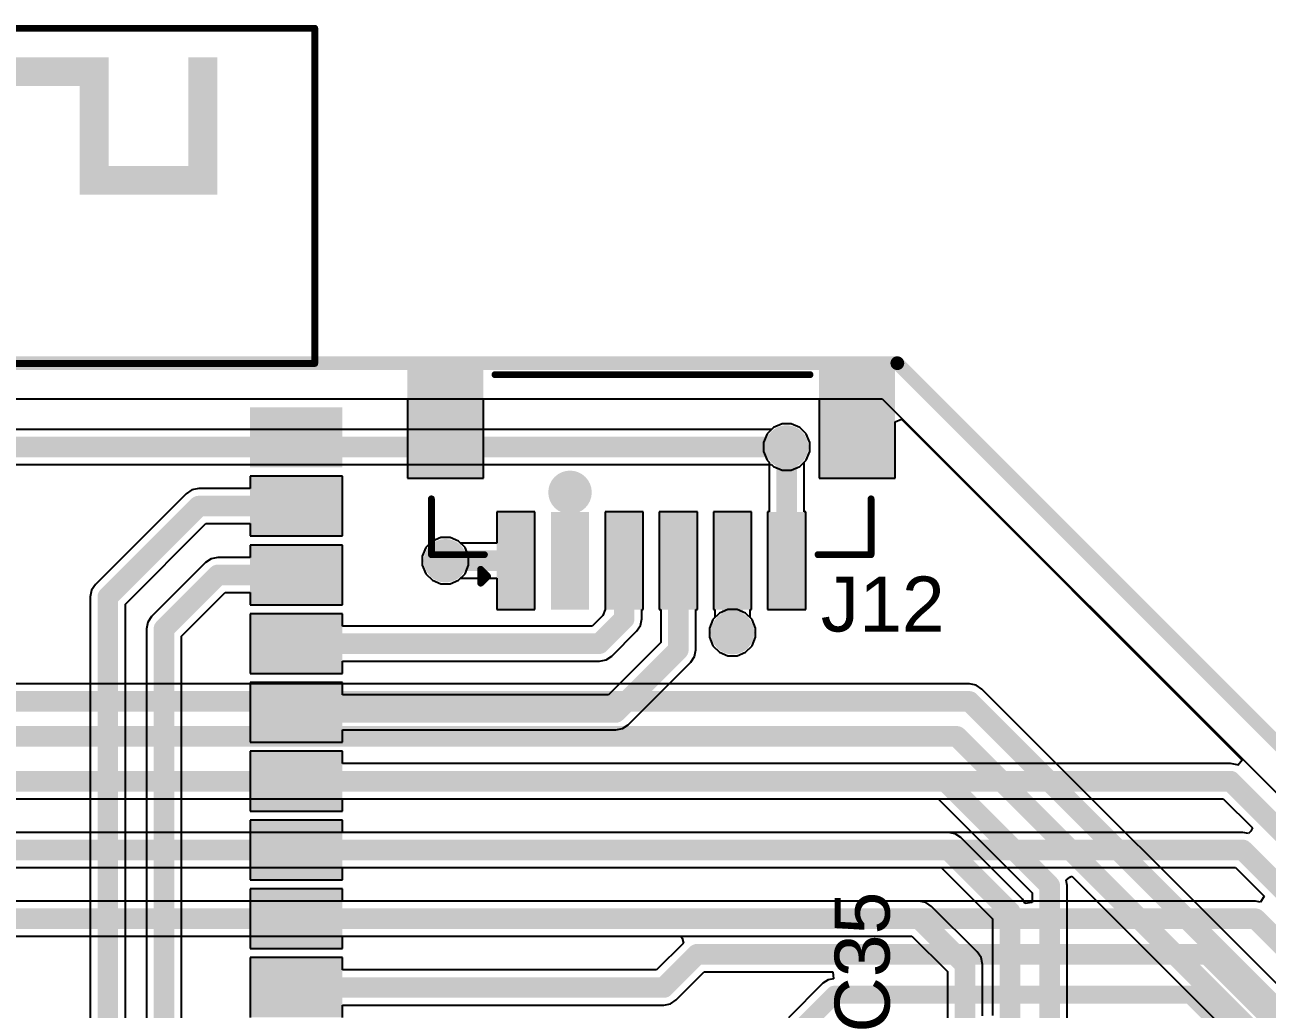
# Model space of a CAD drawing. Header units: millimetres. Extents: x -0.27 to 3.94, y -1.19 to 3.
# Drawn here: x 2.122 to 3.025, y 2.286 to 3.002 of the extents above; entities that cross this region are included whole.
import ezdxf

# ---------------------------------------------------------------- set-up
doc = ezdxf.new("R2010")
doc.units = ezdxf.units.MM
doc.header["$MEASUREMENT"] = 0
for name, color, linetype in [('BottomLayer', 5, 'Continuous'), ('BottomSolder', 6, 'Continuous'), ('Mechanical2', 216, 'Continuous'), ('TopLayer', 1, 'Continuous'), ('TopOverlay', 2, 'Continuous'), ('TopPaste', 8, 'Continuous'), ('TopSolder', 216, 'Continuous'), ('ViaHoleLayer', 16, 'Continuous')]:
    doc.layers.add(name, color=color, linetype=linetype)
doc.styles.add('Arial', font='', dxfattribs={"height": 0.2})
doc.styles.get('Arial').set_extended_font_data('Arial')

# ---------------------------------------------------------------- blocks, each defined once
blk = doc.blocks.new('41_SMD_M______16')
at = {"layer": 'TopLayer'}
for points in [[(0.31496, 0.36732), (0.37402, 0.36732), (0.37402, 0.33189), (0.31496, 0.33189)], [(0.31496, 0.31732), (0.37402, 0.31732), (0.37402, 0.28189), (0.31496, 0.28189)], [(0.31496, 0.26732), (0.37402, 0.26732), (0.37402, 0.23189), (0.31496, 0.23189)], [(0.31496, 0.21732), (0.37402, 0.21732), (0.37402, 0.18189), (0.31496, 0.18189)], [(0.31496, 0.16732), (0.37402, 0.16732), (0.37402, 0.13189), (0.31496, 0.13189)], [(0.31496, 0.11732), (0.37402, 0.11732), (0.37402, 0.08189), (0.31496, 0.08189)], [(0.31496, 0.06732), (0.37402, 0.06732), (0.37402, 0.03189), (0.31496, 0.03189)], [(0.31496, 0.01732), (0.37402, 0.01732), (0.37402, -0.01811), (0.31496, -0.01811)], [(0.31496, -0.03268), (0.37402, -0.03268), (0.37402, -0.06811), (0.31496, -0.06811)]]:
    blk.add_hatch(color=1, dxfattribs=at).paths.add_polyline_path(points)
at = {"layer": 'TopOverlay'}
for points in [[(0.108, 0.605), (0.208, 0.605), (0.208, 0.626), (0.108, 0.626)], [(0.208, 0.526), (0.208, 0.626), (0.187, 0.626), (0.187, 0.526)], [(0.287, 0.526), (0.287, 0.626), (0.266, 0.626), (0.266, 0.526)], [(0.187, 0.526), (0.287, 0.526), (0.287, 0.547), (0.187, 0.547)]]:
    blk.add_hatch(color=2, dxfattribs=at).paths.add_polyline_path(points)
at = {"layer": 'TopPaste'}
for points in [[(0.31496, 0.36732), (0.37402, 0.36732), (0.37402, 0.33189), (0.31496, 0.33189)], [(0.31496, 0.31732), (0.37402, 0.31732), (0.37402, 0.28189), (0.31496, 0.28189)], [(0.31496, 0.26732), (0.37402, 0.26732), (0.37402, 0.23189), (0.31496, 0.23189)], [(0.31496, 0.21732), (0.37402, 0.21732), (0.37402, 0.18189), (0.31496, 0.18189)], [(0.31496, 0.16732), (0.37402, 0.16732), (0.37402, 0.13189), (0.31496, 0.13189)], [(0.31496, 0.11732), (0.37402, 0.11732), (0.37402, 0.08189), (0.31496, 0.08189)], [(0.31496, 0.06732), (0.37402, 0.06732), (0.37402, 0.03189), (0.31496, 0.03189)], [(0.31496, 0.01732), (0.37402, 0.01732), (0.37402, -0.01811), (0.31496, -0.01811)], [(0.31496, -0.03268), (0.37402, -0.03268), (0.37402, -0.06811), (0.31496, -0.06811)]]:
    blk.add_hatch(color=8, dxfattribs=at).paths.add_polyline_path(points)
at = {"layer": 'TopSolder'}
for points in [[(0.31096, 0.37132), (0.37802, 0.37132), (0.37802, 0.32789), (0.31096, 0.32789)], [(0.31096, 0.32132), (0.37802, 0.32132), (0.37802, 0.27789), (0.31096, 0.27789)], [(0.31096, 0.27132), (0.37802, 0.27132), (0.37802, 0.22789), (0.31096, 0.22789)], [(0.31096, 0.22132), (0.37802, 0.22132), (0.37802, 0.17789), (0.31096, 0.17789)], [(0.31096, 0.17132), (0.37802, 0.17132), (0.37802, 0.12789), (0.31096, 0.12789)], [(0.31096, 0.12132), (0.37802, 0.12132), (0.37802, 0.07789), (0.31096, 0.07789)], [(0.31096, 0.07132), (0.37802, 0.07132), (0.37802, 0.02789), (0.31096, 0.02789)], [(0.31096, 0.02132), (0.37802, 0.02132), (0.37802, -0.02211), (0.31096, -0.02211)], [(0.31096, -0.02868), (0.37802, -0.02868), (0.37802, -0.07211), (0.31096, -0.07211)]]:
    blk.add_hatch(color=216, dxfattribs=at).paths.add_polyline_path(points)
at = {"layer": 'TopOverlay', "const_width": 0.005}
for points in [[(-0.35809, 0.64701), (0.35791, 0.64701)], [(0.35791, 0.40331), (0.35791, 0.64701)], [(-0.35809, 0.40331), (0.35771, 0.40331)]]:
    blk.add_lwpolyline(points, dxfattribs=at)
at = {"layer": 'TopOverlay', "const_width": 0.0025}
for points in [[(0.35666, 0.64701, 1), (0.35916, 0.64701, 1)], [(0.35666, 0.64701, 1), (0.35916, 0.64701, 1)], [(0.35646, 0.40331, 1), (0.35896, 0.40331, 1)], [(0.35666, 0.40331, 1), (0.35916, 0.40331, 1)]]:
    blk.add_lwpolyline(points, format="xyb", close=True, dxfattribs=at)
blk = doc.blocks.new('V________T______135')
at = {"layer": 'TopLayer'}
for points in [[(-0.17323, 0.08514), (-0.12598, 0.08514), (-0.12598, 0.01427), (-0.17323, 0.01427)], [(0.12598, 0.08514), (0.17323, 0.08514), (0.17323, 0.01427), (0.12598, 0.01427)], [(-0.10827, -0.01821), (-0.08858, -0.01821), (-0.08858, -0.0812), (-0.10827, -0.0812)], [(-0.0689, -0.01821), (-0.04921, -0.01821), (-0.04921, -0.0812), (-0.0689, -0.0812)], [(-0.02953, -0.01821), (-0.00984, -0.01821), (-0.00984, -0.0812), (-0.02953, -0.0812)], [(0.00984, -0.01821), (0.02953, -0.01821), (0.02953, -0.0812), (0.00984, -0.0812)], [(0.04921, -0.01821), (0.0689, -0.01821), (0.0689, -0.0812), (0.04921, -0.0812)], [(0.08858, -0.01821), (0.10827, -0.01821), (0.10827, -0.0812), (0.08858, -0.0812)]]:
    blk.add_hatch(color=1, dxfattribs=at).paths.add_polyline_path(points)
at = {"layer": 'TopPaste'}
for points in [[(-0.17323, 0.08514), (-0.12598, 0.08514), (-0.12598, 0.01427), (-0.17323, 0.01427)], [(0.12598, 0.08514), (0.17323, 0.08514), (0.17323, 0.01427), (0.12598, 0.01427)], [(-0.10827, -0.01821), (-0.08858, -0.01821), (-0.08858, -0.0812), (-0.10827, -0.0812)], [(-0.0689, -0.01821), (-0.04921, -0.01821), (-0.04921, -0.0812), (-0.0689, -0.0812)], [(-0.02953, -0.01821), (-0.00984, -0.01821), (-0.00984, -0.0812), (-0.02953, -0.0812)], [(0.00984, -0.01821), (0.02953, -0.01821), (0.02953, -0.0812), (0.00984, -0.0812)], [(0.04921, -0.01821), (0.0689, -0.01821), (0.0689, -0.0812), (0.04921, -0.0812)], [(0.08858, -0.01821), (0.10827, -0.01821), (0.10827, -0.0812), (0.08858, -0.0812)]]:
    blk.add_hatch(color=8, dxfattribs=at).paths.add_polyline_path(points)
at = {"layer": 'TopSolder'}
for points in [[(-0.17723, 0.08914), (-0.12198, 0.08914), (-0.12198, 0.01027), (-0.17723, 0.01027)], [(0.12198, 0.08914), (0.17723, 0.08914), (0.17723, 0.01027), (0.12198, 0.01027)], [(-0.11227, -0.01421), (-0.08458, -0.01421), (-0.08458, -0.0852), (-0.11227, -0.0852)], [(-0.0729, -0.01421), (-0.04521, -0.01421), (-0.04521, -0.0852), (-0.0729, -0.0852)], [(-0.03353, -0.01421), (-0.00584, -0.01421), (-0.00584, -0.0852), (-0.03353, -0.0852)], [(0.00584, -0.01421), (0.03353, -0.01421), (0.03353, -0.0852), (0.00584, -0.0852)], [(0.04521, -0.01421), (0.0729, -0.01421), (0.0729, -0.0852), (0.04521, -0.0852)], [(0.08458, -0.01421), (0.11227, -0.01421), (0.11227, -0.0852), (0.08458, -0.0852)]]:
    blk.add_hatch(color=216, dxfattribs=at).paths.add_polyline_path(points)
at = {"layer": 'TopOverlay', "const_width": 0.005}
for points in [[(-0.11356, 0.08556), (0.11544, 0.08556)], [(-0.15981, -0.04528), (-0.15981, -0.00474)], [(0.15981, -0.04528), (0.15981, -0.00474)], [(-0.15981, -0.04528), (-0.12128, -0.04528)], [(0.12128, -0.04528), (0.15981, -0.04528)], [(-0.124, -0.056), (-0.119, -0.061)], [(-0.124, -0.066), (-0.124, -0.056)], [(-0.124, -0.066), (-0.119, -0.061)]]:
    blk.add_lwpolyline(points, dxfattribs=at)
at = {"layer": 'TopOverlay', "const_width": 0.0025}
for points in [[(-0.11481, 0.08556, 1), (-0.11231, 0.08556, 1)], [(0.11419, 0.08556, 1), (0.11669, 0.08556, 1)], [(-0.16106, -0.00474, 1), (-0.15856, -0.00474, 1)], [(0.15856, -0.00474, 1), (0.16106, -0.00474, 1)], [(-0.16106, -0.04528, 1), (-0.15856, -0.04528, 1)], [(-0.16106, -0.04528, 1), (-0.15856, -0.04528, 1)], [(-0.12253, -0.04528, 1), (-0.12003, -0.04528, 1)], [(0.12003, -0.04528, 1), (0.12253, -0.04528, 1)], [(0.15856, -0.04528, 1), (0.16106, -0.04528, 1)], [(0.15856, -0.04528, 1), (0.16106, -0.04528, 1)], [(-0.12525, -0.056, 1), (-0.12275, -0.056, 1)], [(-0.12525, -0.056, 1), (-0.12275, -0.056, 1)], [(-0.12025, -0.061, 1), (-0.11775, -0.061, 1)], [(-0.12025, -0.061, 1), (-0.11775, -0.061, 1)], [(-0.12525, -0.066, 1), (-0.12275, -0.066, 1)], [(-0.12525, -0.066, 1), (-0.12275, -0.066, 1)]]:
    blk.add_lwpolyline(points, format="xyb", close=True, dxfattribs=at)

msp = doc.modelspace()

# ---------------------------------------------------------------- hatches: boundary and pattern name
at = {"layer": 'BottomLayer'}
h = msp.add_hatch(color=5, dxfattribs=at)
edge = h.paths.add_edge_path()
edge.add_arc((2.67543, 2.695), 0.01181, 0, 360)
h = msp.add_hatch(color=5, dxfattribs=at)
edge = h.paths.add_edge_path()
edge.add_arc((2.51795, 2.662), 0.01181, 0, 360)
h = msp.add_hatch(color=5, dxfattribs=at)
edge = h.paths.add_edge_path()
edge.add_arc((2.42739, 2.6123), 0.01181, 0, 360)
h = msp.add_hatch(color=5, dxfattribs=at)
edge = h.paths.add_edge_path()
edge.add_arc((2.63606, 2.56), 0.01181, 0, 360)
at = {"layer": 'BottomSolder'}
h = msp.add_hatch(color=6, dxfattribs=at)
edge = h.paths.add_edge_path()
edge.add_arc((2.67543, 2.695), 0.01581, 0, 360)
h = msp.add_hatch(color=6, dxfattribs=at)
edge = h.paths.add_edge_path()
edge.add_arc((2.51795, 2.662), 0.01581, 0, 360)
h = msp.add_hatch(color=6, dxfattribs=at)
edge = h.paths.add_edge_path()
edge.add_arc((2.42739, 2.6123), 0.01581, 0, 360)
h = msp.add_hatch(color=6, dxfattribs=at)
edge = h.paths.add_edge_path()
edge.add_arc((2.63606, 2.56), 0.01581, 0, 360)
at = {"layer": 'TopLayer'}
h = msp.add_hatch(color=1, dxfattribs=at)
edge = h.paths.add_edge_path()
edge.add_arc((2.67543, 2.695), 0.01181, 0, 360)
h = msp.add_hatch(color=1, dxfattribs=at)
edge = h.paths.add_edge_path()
edge.add_arc((2.51795, 2.662), 0.01181, 0, 360)
h = msp.add_hatch(color=1, dxfattribs=at)
edge = h.paths.add_edge_path()
edge.add_arc((2.42739, 2.6123), 0.01181, 0, 360)
h = msp.add_hatch(color=1, dxfattribs=at)
edge = h.paths.add_edge_path()
edge.add_arc((2.63606, 2.56), 0.01181, 0, 360)
at = {"layer": 'TopSolder'}
h = msp.add_hatch(color=216, dxfattribs=at)
edge = h.paths.add_edge_path()
edge.add_arc((2.67543, 2.695), 0.01581, 0, 360)
h = msp.add_hatch(color=216, dxfattribs=at)
edge = h.paths.add_edge_path()
edge.add_arc((2.51795, 2.662), 0.01581, 0, 360)
h = msp.add_hatch(color=216, dxfattribs=at)
edge = h.paths.add_edge_path()
edge.add_arc((2.42739, 2.6123), 0.01581, 0, 360)
h = msp.add_hatch(color=216, dxfattribs=at)
edge = h.paths.add_edge_path()
edge.add_arc((2.63606, 2.56), 0.01581, 0, 360)
at = {"layer": 'ViaHoleLayer'}
h = msp.add_hatch(color=16, dxfattribs=at)
edge = h.paths.add_edge_path()
edge.add_arc((2.67543, 2.695), 0.00591, 0, 360)
h = msp.add_hatch(color=16, dxfattribs=at)
edge = h.paths.add_edge_path()
edge.add_arc((2.51795, 2.662), 0.00591, 0, 360)
h = msp.add_hatch(color=16, dxfattribs=at)
edge = h.paths.add_edge_path()
edge.add_arc((2.42739, 2.6123), 0.00591, 0, 360)
h = msp.add_hatch(color=16, dxfattribs=at)
edge = h.paths.add_edge_path()
edge.add_arc((2.63606, 2.56), 0.00591, 0, 360)

# ---------------------------------------------------------------- linework, layer by layer
at = {"layer": 'BottomLayer'}
for p, q in [((1.195, 2.73), (2.745, 2.73)), ((2.745, 2.73), (3.12704, 2.34796)), ((2.67208, 2.71181), (2.6659, 2.70925)), ((2.67877, 2.71181), (2.67208, 2.71181)), ((2.68495, 2.70925), (2.67877, 2.71181)), ((2.6644, 2.70774), (1.78003, 2.70774)), ((2.6659, 2.70925), (2.6644, 2.70774)), ((2.68968, 2.70452), (2.68495, 2.70925)), ((2.69224, 2.69834), (2.68968, 2.70452)), ((2.68968, 2.68548), (2.69224, 2.69166)), ((2.69224, 2.69166), (2.69224, 2.69834)), ((2.68495, 2.68075), (2.68968, 2.68548)), ((1.78003, 2.68226), (2.6644, 2.68226)), ((2.6644, 2.68226), (2.6659, 2.68075)), ((2.6659, 2.68075), (2.67208, 2.67819)), ((2.67208, 2.67819), (2.67877, 2.67819)), ((2.67877, 2.67819), (2.68495, 2.68075)), ((2.42405, 2.62911), (2.41787, 2.62655)), ((2.43074, 2.62911), (2.42405, 2.62911)), ((2.43692, 2.62655), (2.43074, 2.62911)), ((2.41314, 2.62182), (2.41058, 2.61564)), ((2.41787, 2.62655), (2.41314, 2.62182)), ((2.44165, 2.62182), (2.43692, 2.62655)), ((2.44421, 2.61564), (2.44165, 2.62182)), ((2.41058, 2.61564), (2.41058, 2.60895)), ((2.44421, 2.60895), (2.44421, 2.61564)), ((2.41058, 2.60895), (2.41314, 2.60277)), ((2.41314, 2.60277), (2.41787, 2.59804)), ((2.43692, 2.59804), (2.44165, 2.60277)), ((2.44165, 2.60277), (2.44421, 2.60895)), ((2.41787, 2.59804), (2.42405, 2.59548)), ((2.42405, 2.59548), (2.43074, 2.59548)), ((2.43074, 2.59548), (2.43692, 2.59804)), ((2.62653, 2.57425), (2.6218, 2.56952)), ((2.63271, 2.57681), (2.62653, 2.57425)), ((2.6394, 2.57681), (2.63271, 2.57681)), ((2.64558, 2.57425), (2.6394, 2.57681)), ((2.65031, 2.56952), (2.64558, 2.57425)), ((2.6218, 2.56952), (2.61924, 2.56334)), ((2.65287, 2.56334), (2.65031, 2.56952)), ((2.61924, 2.56334), (2.61924, 2.55666)), ((2.61924, 2.55666), (2.6218, 2.55048)), ((2.65031, 2.55048), (2.65287, 2.55666)), ((2.65287, 2.55666), (2.65287, 2.56334)), ((2.6218, 2.55048), (2.62653, 2.54575)), ((2.64558, 2.54575), (2.65031, 2.55048)), ((2.62653, 2.54575), (2.63271, 2.54319)), ((2.63271, 2.54319), (2.6394, 2.54319)), ((2.6394, 2.54319), (2.64558, 2.54575)), ((2.80826, 2.52275), (1.668, 2.52275)), ((2.81314, 2.52177), (2.80826, 2.52275)), ((2.81727, 2.51901), (2.81314, 2.52177)), ((3.4279, 1.90839), (2.81727, 2.51901)), ((1.71103, 2.43926), (2.78548, 2.43926)), ((2.78548, 2.43926), (2.85392, 2.37082)), ((2.793, 2.41475), (1.71103, 2.41475)), ((2.79788, 2.41377), (2.793, 2.41475)), ((2.80201, 2.41101), (2.79788, 2.41377)), ((2.8468, 2.36623), (2.80201, 2.41101)), ((1.71103, 2.38926), (2.78772, 2.38926)), ((2.78772, 2.38926), (2.82504, 2.35194)), ((2.87863, 2.38003), (2.88135, 2.38233)), ((2.87941, 2.3761), (2.87863, 2.38003)), ((2.87941, 2.2599), (2.87941, 2.3761)), ((2.88135, 2.38233), (2.88275, 2.38298)), ((2.88275, 2.38298), (3.37626, 1.88947)), ((2.84892, 2.36305), (2.8468, 2.36623)), ((2.85392, 2.37082), (2.85392, 2.36388)), ((2.77183, 2.36475), (1.71103, 2.36475)), ((2.77671, 2.36377), (2.77183, 2.36475)), ((2.78085, 2.36101), (2.77671, 2.36377)), ((2.81401, 2.32785), (2.78085, 2.36101)), ((2.8538, 2.36384), (2.84892, 2.36305)), ((2.85392, 2.36388), (2.8538, 2.36384)), ((2.82504, 2.35194), (2.82504, 2.28165)), ((1.71103, 2.33926), (2.76656, 2.33926)), ((2.76656, 2.33926), (2.79226, 2.31355)), ((2.81678, 2.32371), (2.81401, 2.32785)), ((2.81775, 2.31883), (2.81678, 2.32371)), ((2.79226, 2.31355), (2.79226, 2.216)), ((2.81775, 2.28134), (2.81775, 2.31883))]:
    msp.add_line(p, q, dxfattribs=at)
at = {"layer": 'BottomLayer', "const_width": 0.015}
for points in [[(1.769, 2.695), (2.67543, 2.695)], [(1.668, 2.51), (2.80826, 2.51)], [(2.80826, 2.51), (3.41888, 1.89938)], [(1.68574, 2.48455), (2.7992, 2.48455)], [(2.7992, 2.48455), (3.389, 1.89475)], [(1.7, 2.452), (2.79076, 2.452)], [(2.79076, 2.452), (2.86666, 2.3761)], [(1.7, 2.402), (2.793, 2.402)], [(2.793, 2.402), (2.83778, 2.35722)], [(2.86666, 2.25538), (2.86666, 2.3761)], [(1.7, 2.352), (2.77183, 2.352)], [(2.77183, 2.352), (2.805, 2.31883)], [(2.83778, 2.27), (2.83778, 2.35722)], [(2.805, 2.216), (2.805, 2.31883)]]:
    msp.add_lwpolyline(points, dxfattribs=at)
at = {"layer": 'BottomLayer', "const_width": 0.0075}
for points in [[(2.67168, 2.695, 1), (2.67918, 2.695, 1)], [(2.80451, 2.51, 1), (2.81201, 2.51, 1)], [(2.80451, 2.51, 1), (2.81201, 2.51, 1)], [(2.79545, 2.48455, 1), (2.80295, 2.48455, 1)], [(2.79545, 2.48455, 1), (2.80295, 2.48455, 1)], [(2.78701, 2.452, 1), (2.79451, 2.452, 1)], [(2.78701, 2.452, 1), (2.79451, 2.452, 1)], [(2.78925, 2.402, 1), (2.79675, 2.402, 1)], [(2.78925, 2.402, 1), (2.79675, 2.402, 1)], [(2.86291, 2.3761, 1), (2.87041, 2.3761, 1)], [(2.86291, 2.3761, 1), (2.87041, 2.3761, 1)], [(2.76808, 2.352, 1), (2.77558, 2.352, 1)], [(2.76808, 2.352, 1), (2.77558, 2.352, 1)], [(2.83403, 2.35722, 1), (2.84153, 2.35722, 1)], [(2.83403, 2.35722, 1), (2.84153, 2.35722, 1)], [(2.80125, 2.31883, 1), (2.80875, 2.31883, 1)], [(2.80125, 2.31883, 1), (2.80875, 2.31883, 1)]]:
    msp.add_lwpolyline(points, format="xyb", close=True, dxfattribs=at)
at = {"layer": 'Mechanical2', "const_width": 0.01}
for points in [[(1.1811, 2.7559), (2.7559, 2.7559)], [(2.7559, 2.7559), (3.937, 1.5748)]]:
    msp.add_lwpolyline(points, dxfattribs=at)
at = {"layer": 'Mechanical2', "const_width": 0.005}
msp.add_lwpolyline([(2.7534, 2.7559, 1), (2.7584, 2.7559, 1)], format="xyb", close=True, dxfattribs=at)
msp.add_lwpolyline([(2.7534, 2.7559, 1), (2.7584, 2.7559, 1)], format="xyb", close=True, dxfattribs=at)
at = {"layer": 'TopLayer'}
for p, q in [((1.195, 2.73), (2.39977, 2.73)), ((2.39977, 2.73), (2.39977, 2.67227)), ((2.45502, 2.67227), (2.45502, 2.73)), ((2.45502, 2.73), (2.69898, 2.73)), ((2.69898, 2.73), (2.69898, 2.67227)), ((2.67208, 2.71181), (2.6659, 2.70925)), ((2.67877, 2.71181), (2.67208, 2.71181)), ((2.68495, 2.70925), (2.67877, 2.71181)), ((2.75423, 2.71324), (2.75885, 2.71515)), ((2.75423, 2.67227), (2.75423, 2.71324)), ((2.75885, 2.71515), (3.00661, 2.46739)), ((2.66117, 2.70452), (2.65861, 2.69834)), ((2.6659, 2.70925), (2.66117, 2.70452)), ((2.68968, 2.70452), (2.68495, 2.70925)), ((2.69224, 2.69834), (2.68968, 2.70452)), ((2.65861, 2.69834), (2.65861, 2.69166)), ((2.65861, 2.69166), (2.66117, 2.68548)), ((2.68968, 2.68548), (2.69224, 2.69166)), ((2.69224, 2.69166), (2.69224, 2.69834)), ((2.66117, 2.68548), (2.66268, 2.68397)), ((2.66268, 2.68397), (2.66268, 2.64779)), ((2.68817, 2.68397), (2.68968, 2.68548)), ((2.68817, 2.64779), (2.68817, 2.68397)), ((2.35248, 2.67372), (2.28542, 2.67372)), ((2.28542, 2.67372), (2.28542, 2.66475)), ((2.35248, 2.63028), (2.35248, 2.67372)), ((2.248, 2.66475), (2.24312, 2.66377)), ((2.28542, 2.66475), (2.248, 2.66475)), ((2.39977, 2.67227), (2.45502, 2.67227)), ((2.69898, 2.67227), (2.75423, 2.67227)), ((2.23899, 2.66101), (2.17293, 2.59495)), ((2.24312, 2.66377), (2.23899, 2.66101)), ((2.49242, 2.64779), (2.46473, 2.64779)), ((2.46473, 2.64779), (2.46473, 2.62504)), ((2.49242, 2.5768), (2.49242, 2.64779)), ((2.57116, 2.64779), (2.54347, 2.64779)), ((2.54347, 2.64779), (2.54347, 2.5768)), ((2.57116, 2.5768), (2.57116, 2.64779)), ((2.61053, 2.64779), (2.58284, 2.64779)), ((2.58284, 2.64779), (2.58284, 2.5768)), ((2.61053, 2.5768), (2.61053, 2.64779)), ((2.6499, 2.64779), (2.62221, 2.64779)), ((2.62221, 2.64779), (2.62221, 2.5768)), ((2.6499, 2.5768), (2.6499, 2.64779)), ((2.66268, 2.64779), (2.66158, 2.64779)), ((2.66158, 2.64779), (2.66158, 2.5768)), ((2.68927, 2.64779), (2.68817, 2.64779)), ((2.68927, 2.5768), (2.68927, 2.64779)), ((2.19469, 2.58066), (2.25328, 2.63926)), ((2.25328, 2.63926), (2.28542, 2.63926)), ((2.28542, 2.63926), (2.28542, 2.63028)), ((2.28542, 2.63028), (2.35248, 2.63028)), ((2.42405, 2.62911), (2.41787, 2.62655)), ((2.43074, 2.62911), (2.42405, 2.62911)), ((2.43692, 2.62655), (2.43074, 2.62911)), ((2.35248, 2.62372), (2.28542, 2.62372)), ((2.28542, 2.62372), (2.28542, 2.61475)), ((2.35248, 2.58028), (2.35248, 2.62372)), ((2.41314, 2.62182), (2.41058, 2.61564)), ((2.41787, 2.62655), (2.41314, 2.62182)), ((2.43842, 2.62504), (2.43692, 2.62655)), ((2.46473, 2.62504), (2.43842, 2.62504)), ((2.25299, 2.61101), (2.21377, 2.57179)), ((2.25712, 2.61377), (2.25299, 2.61101)), ((2.262, 2.61475), (2.25712, 2.61377)), ((2.28542, 2.61475), (2.262, 2.61475)), ((2.41058, 2.61564), (2.41058, 2.60895)), ((2.41058, 2.60895), (2.41314, 2.60277)), ((2.41314, 2.60277), (2.41787, 2.59804)), ((2.17293, 2.59495), (2.17017, 2.59082)), ((2.41787, 2.59804), (2.42405, 2.59548)), ((2.42405, 2.59548), (2.43074, 2.59548)), ((2.43074, 2.59548), (2.43692, 2.59804)), ((2.43692, 2.59804), (2.43842, 2.59955)), ((2.43842, 2.59955), (2.46473, 2.59955)), ((2.46473, 2.59955), (2.46473, 2.5768)), ((2.17017, 2.59082), (2.1692, 2.58594)), ((2.1692, 2.58594), (2.1692, 2.15381)), ((2.23553, 2.5575), (2.26728, 2.58926)), ((2.26728, 2.58926), (2.28542, 2.58926)), ((2.28542, 2.58926), (2.28542, 2.58028)), ((2.19469, 2.15425), (2.19469, 2.58066)), ((2.28542, 2.58028), (2.35248, 2.58028)), ((2.46473, 2.5768), (2.49242, 2.5768)), ((2.54347, 2.5768), (2.54179, 2.5725)), ((2.54347, 2.5768), (2.54347, 2.5768)), ((2.54347, 2.5768), (2.54347, 2.5768)), ((2.54347, 2.5768), (2.54347, 2.5768)), ((2.57006, 2.57), (2.57006, 2.5768)), ((2.57006, 2.5768), (2.57116, 2.5768)), ((2.58284, 2.5768), (2.58394, 2.5768)), ((2.58394, 2.5768), (2.58394, 2.5528)), ((2.60943, 2.54752), (2.60943, 2.5768)), ((2.60943, 2.5768), (2.61053, 2.5768)), ((2.62221, 2.5768), (2.62331, 2.5768)), ((2.62331, 2.5768), (2.62331, 2.57103)), ((2.6488, 2.57103), (2.6488, 2.5768)), ((2.6488, 2.5768), (2.6499, 2.5768)), ((2.66158, 2.5768), (2.68927, 2.5768)), ((2.21101, 2.56766), (2.21004, 2.56278)), ((2.21377, 2.57179), (2.21101, 2.56766)), ((2.35248, 2.57372), (2.28542, 2.57372)), ((2.28542, 2.57372), (2.28542, 2.53028)), ((2.35248, 2.56475), (2.35248, 2.57372)), ((2.54179, 2.5725), (2.53404, 2.56475)), ((2.56633, 2.56099), (2.56909, 2.56512)), ((2.56909, 2.56512), (2.57006, 2.57)), ((2.6218, 2.56952), (2.61924, 2.56334)), ((2.62331, 2.57103), (2.6218, 2.56952)), ((2.65031, 2.56952), (2.6488, 2.57103)), ((2.65287, 2.56334), (2.65031, 2.56952)), ((2.21004, 2.56278), (2.21004, 2.15381)), ((2.23553, 2.15425), (2.23553, 2.5575)), ((2.53404, 2.56475), (2.35248, 2.56475)), ((2.54833, 2.54299), (2.56633, 2.56099)), ((2.61924, 2.56334), (2.61924, 2.55666)), ((2.61924, 2.55666), (2.6218, 2.55048)), ((2.65031, 2.55048), (2.65287, 2.55666)), ((2.65287, 2.55666), (2.65287, 2.56334)), ((2.58394, 2.5528), (2.54588, 2.51475)), ((2.60846, 2.54265), (2.60943, 2.54752)), ((2.6218, 2.55048), (2.62653, 2.54575)), ((2.64558, 2.54575), (2.65031, 2.55048)), ((2.35248, 2.53028), (2.35248, 2.53926)), ((2.35248, 2.53926), (2.53932, 2.53926)), ((2.53932, 2.53926), (2.54419, 2.54023)), ((2.54419, 2.54023), (2.54833, 2.54299)), ((2.56017, 2.49299), (2.6057, 2.53851)), ((2.6057, 2.53851), (2.60846, 2.54265)), ((2.62653, 2.54575), (2.63271, 2.54319)), ((2.63271, 2.54319), (2.6394, 2.54319)), ((2.6394, 2.54319), (2.64558, 2.54575)), ((2.28542, 2.53028), (2.35248, 2.53028)), ((2.35248, 2.52372), (2.28542, 2.52372)), ((2.28542, 2.52372), (2.28542, 2.48028)), ((2.35248, 2.51475), (2.35248, 2.52372)), ((2.54588, 2.51475), (2.35248, 2.51475)), ((2.55604, 2.49023), (2.56017, 2.49299)), ((2.35248, 2.48028), (2.35248, 2.48926)), ((2.35248, 2.48926), (2.55116, 2.48926)), ((2.55116, 2.48926), (2.55604, 2.49023)), ((2.28542, 2.48028), (2.35248, 2.48028)), ((2.35248, 2.47372), (2.28542, 2.47372)), ((2.28542, 2.47372), (2.28542, 2.43028)), ((2.35248, 2.46475), (2.35248, 2.47372)), ((3.00661, 2.46739), (3.00342, 2.46351)), ((2.99815, 2.46475), (2.35248, 2.46475)), ((3.00302, 2.46378), (2.99815, 2.46475)), ((3.00342, 2.46351), (3.00302, 2.46378)), ((2.35248, 2.43028), (2.35248, 2.43926)), ((2.35248, 2.43926), (2.99287, 2.43926)), ((2.99287, 2.43926), (3.01407, 2.41805)), ((2.28542, 2.43028), (2.35248, 2.43028)), ((2.35248, 2.42372), (2.28542, 2.42372)), ((2.28542, 2.42372), (2.28542, 2.38028)), ((2.35248, 2.41475), (2.35248, 2.42372)), ((3.007, 2.41475), (2.35248, 2.41475)), ((3.01113, 2.41392), (3.007, 2.41475)), ((3.01286, 2.41569), (3.01113, 2.41392)), ((3.01407, 2.41805), (3.01286, 2.41569)), ((2.35248, 2.38028), (2.35248, 2.38926)), ((2.35248, 2.38926), (3.00172, 2.38926)), ((3.00172, 2.38926), (3.02261, 2.36836)), ((2.28542, 2.38028), (2.35248, 2.38028)), ((2.35248, 2.37372), (2.28542, 2.37372)), ((2.28542, 2.37372), (2.28542, 2.33028)), ((2.35248, 2.36475), (2.35248, 2.37372)), ((3.02261, 2.36836), (3.01987, 2.36403)), ((3.01629, 2.36475), (2.35248, 2.36475)), ((3.01987, 2.36403), (3.01629, 2.36475)), ((2.35248, 2.33028), (2.35248, 2.33926)), ((2.35248, 2.33926), (2.59848, 2.33926)), ((2.59848, 2.33926), (2.59949, 2.33778)), ((2.28542, 2.33028), (2.35248, 2.33028)), ((2.60039, 2.33426), (2.58088, 2.31475)), ((2.59949, 2.33778), (2.60039, 2.33426)), ((2.35248, 2.32372), (2.28542, 2.32372)), ((2.28542, 2.32372), (2.28542, 2.28028)), ((2.35248, 2.31475), (2.35248, 2.32372)), ((2.58088, 2.31475), (2.35248, 2.31475)), ((2.59517, 2.29299), (2.61559, 2.3134)), ((2.61559, 2.3134), (2.70908, 2.3134)), ((2.70908, 2.3134), (2.70958, 2.3084)), ((2.70185, 2.30508), (2.67671, 2.27994)), ((2.70565, 2.30762), (2.70185, 2.30508)), ((2.70958, 2.3084), (2.70565, 2.30762)), ((2.35248, 2.28028), (2.35248, 2.28926)), ((2.35248, 2.28926), (2.58616, 2.28926)), ((2.58616, 2.28926), (2.59104, 2.29023)), ((2.59104, 2.29023), (2.59517, 2.29299))]:
    msp.add_line(p, q, dxfattribs=at)
for points, const_width in [([(2.67543, 2.6123), (2.67543, 2.695)], 0.015), ([(2.18194, 2.58594), (2.248, 2.652)], 0.015), ([(2.248, 2.652), (2.31895, 2.652)], 0.015), ([(2.42739, 2.6123), (2.47858, 2.6123)], 0.015), ([(2.55732, 2.57), (2.55732, 2.6123)], 0.015), ([(2.59669, 2.54752), (2.59669, 2.6123)], 0.015), ([(2.63606, 2.56), (2.63606, 2.6123)], 0.015), ([(2.22278, 2.56278), (2.262, 2.602)], 0.015), ([(2.262, 2.602), (2.31895, 2.602)], 0.015), ([(2.18194, 2.14322), (2.18194, 2.58594)], 0.015), ([(2.53932, 2.552), (2.55732, 2.57)], 0.015), ([(2.22278, 2.14322), (2.22278, 2.56278)], 0.015), ([(2.31895, 2.552), (2.53932, 2.552)], 0.015), ([(2.55116, 2.502), (2.59669, 2.54752)], 0.015), ([(2.31895, 2.502), (2.55116, 2.502)], 0.015), ([(2.31895, 2.452), (2.99815, 2.452)], 0.015), ([(2.99815, 2.452), (3.124, 2.32615)], 0.015), ([(2.31895, 2.402), (3.007, 2.402)], 0.015), ([(3.007, 2.402), (3.064, 2.345)], 0.015), ([(2.31895, 2.352), (3.01629, 2.352)], 0.015), ([(3.01629, 2.352), (3.0715, 2.29679)], 0.015), ([(2.58616, 2.302), (2.61031, 2.32615)], 0.015), ([(2.61031, 2.32615), (2.98133, 2.32615)], 0.015), ([(2.98133, 2.32615), (3.05, 2.25748)], 0.015), ([(2.31895, 2.302), (2.58616, 2.302)], 0.015), ([(2.685, 2.27165), (2.71014, 2.29679)], 0.013), ([(2.71014, 2.29679), (2.9691, 2.29679)], 0.013), ([(2.9691, 2.29679), (3.008, 2.25789)], 0.013)]:
    msp.add_lwpolyline(points, dxfattribs=dict(at, const_width=const_width))
for points, const_width in [([(2.67168, 2.695, 1), (2.67918, 2.695, 1)], 0.0075), ([(2.24425, 2.652, 1), (2.25175, 2.652, 1)], 0.0075), ([(2.24425, 2.652, 1), (2.25175, 2.652, 1)], 0.0075), ([(2.3152, 2.652, 1), (2.3227, 2.652, 1)], 0.0075), ([(2.42364, 2.6123, 1), (2.43114, 2.6123, 1)], 0.0075), ([(2.47483, 2.6123, 1), (2.48233, 2.6123, 1)], 0.0075), ([(2.55357, 2.6123, 1), (2.56107, 2.6123, 1)], 0.0075), ([(2.59294, 2.6123, 1), (2.60044, 2.6123, 1)], 0.0075), ([(2.63231, 2.6123, 1), (2.63981, 2.6123, 1)], 0.0075), ([(2.67168, 2.6123, 1), (2.67918, 2.6123, 1)], 0.0075), ([(2.25825, 2.602, 1), (2.26575, 2.602, 1)], 0.0075), ([(2.25825, 2.602, 1), (2.26575, 2.602, 1)], 0.0075), ([(2.3152, 2.602, 1), (2.3227, 2.602, 1)], 0.0075), ([(2.17819, 2.58594, 1), (2.18569, 2.58594, 1)], 0.0075), ([(2.17819, 2.58594, 1), (2.18569, 2.58594, 1)], 0.0075), ([(2.55357, 2.57, 1), (2.56107, 2.57, 1)], 0.0075), ([(2.55357, 2.57, 1), (2.56107, 2.57, 1)], 0.0075), ([(2.21903, 2.56278, 1), (2.22653, 2.56278, 1)], 0.0075), ([(2.21903, 2.56278, 1), (2.22653, 2.56278, 1)], 0.0075), ([(2.63231, 2.56, 1), (2.63981, 2.56, 1)], 0.0075), ([(2.3152, 2.552, 1), (2.3227, 2.552, 1)], 0.0075), ([(2.53557, 2.552, 1), (2.54307, 2.552, 1)], 0.0075), ([(2.53557, 2.552, 1), (2.54307, 2.552, 1)], 0.0075), ([(2.59294, 2.54752, 1), (2.60044, 2.54752, 1)], 0.0075), ([(2.59294, 2.54752, 1), (2.60044, 2.54752, 1)], 0.0075), ([(2.3152, 2.502, 1), (2.3227, 2.502, 1)], 0.0075), ([(2.54741, 2.502, 1), (2.55491, 2.502, 1)], 0.0075), ([(2.54741, 2.502, 1), (2.55491, 2.502, 1)], 0.0075), ([(2.3152, 2.452, 1), (2.3227, 2.452, 1)], 0.0075), ([(2.9944, 2.452, 1), (3.0019, 2.452, 1)], 0.0075), ([(2.9944, 2.452, 1), (3.0019, 2.452, 1)], 0.0075), ([(2.3152, 2.402, 1), (2.3227, 2.402, 1)], 0.0075), ([(3.00325, 2.402, 1), (3.01075, 2.402, 1)], 0.0075), ([(3.00325, 2.402, 1), (3.01075, 2.402, 1)], 0.0075), ([(2.3152, 2.352, 1), (2.3227, 2.352, 1)], 0.0075), ([(3.01254, 2.352, 1), (3.02004, 2.352, 1)], 0.0075), ([(3.01254, 2.352, 1), (3.02004, 2.352, 1)], 0.0075), ([(2.60656, 2.32615, 1), (2.61406, 2.32615, 1)], 0.0075), ([(2.60656, 2.32615, 1), (2.61406, 2.32615, 1)], 0.0075), ([(2.97758, 2.32615, 1), (2.98508, 2.32615, 1)], 0.0075), ([(2.97758, 2.32615, 1), (2.98508, 2.32615, 1)], 0.0075), ([(2.3152, 2.302, 1), (2.3227, 2.302, 1)], 0.0075), ([(2.58241, 2.302, 1), (2.58991, 2.302, 1)], 0.0075), ([(2.58241, 2.302, 1), (2.58991, 2.302, 1)], 0.0075), ([(2.70689, 2.29679, 1), (2.71339, 2.29679, 1)], 0.0065), ([(2.70689, 2.29679, 1), (2.71339, 2.29679, 1)], 0.0065), ([(2.96585, 2.29679, 1), (2.97235, 2.29679, 1)], 0.0065), ([(2.96585, 2.29679, 1), (2.97235, 2.29679, 1)], 0.0065)]:
    msp.add_lwpolyline(points, format="xyb", close=True, dxfattribs=dict(at, const_width=const_width))

# ---------------------------------------------------------------- block references
for name, p in [('41_SMD_M______16', (1.97446, 2.35239)), ('V________T______135', (2.577, 2.662))]:
    msp.add_blockref(name, p)

# ---------------------------------------------------------------- texts
at = {"layer": 'TopOverlay', "style": 'Arial'}
msp.add_text('J12', height=0.04, dxfattribs=at).set_placement((2.70025, 2.56081))
msp.add_text('C35', height=0.04, rotation=90, dxfattribs=at).set_placement((2.75033, 2.26918))

doc.saveas('drawing.dxf')
